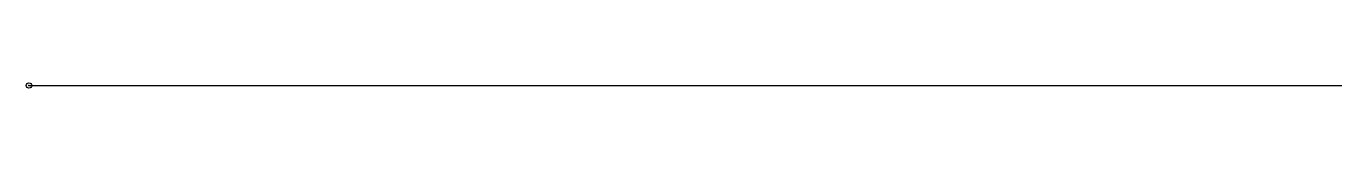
# Model space of a CAD drawing. Units: millimetres at full size, sheet at 1:100. Extents: x -9454 to 2816, y 2608 to 2658.
import ezdxf

# ---------------------------------------------------------------- set-up
doc = ezdxf.new("R2010")
doc.units = ezdxf.units.MM
doc.header["$LTSCALE"] = 100
doc.header["$PDMODE"] = 32
doc.header["$PDSIZE"] = 50
doc.layers.add('0-0', color=7, linetype='Continuous')

msp = doc.modelspace()

# ---------------------------------------------------------------- linework, layer by layer
at = {"layer": '0-0'}
msp.add_line((-9428.6, 2632.7), (2816.3, 2632.7), dxfattribs=at)
msp.add_point((-9428.6, 2632.7), dxfattribs=at)

doc.saveas('drawing.dxf')
